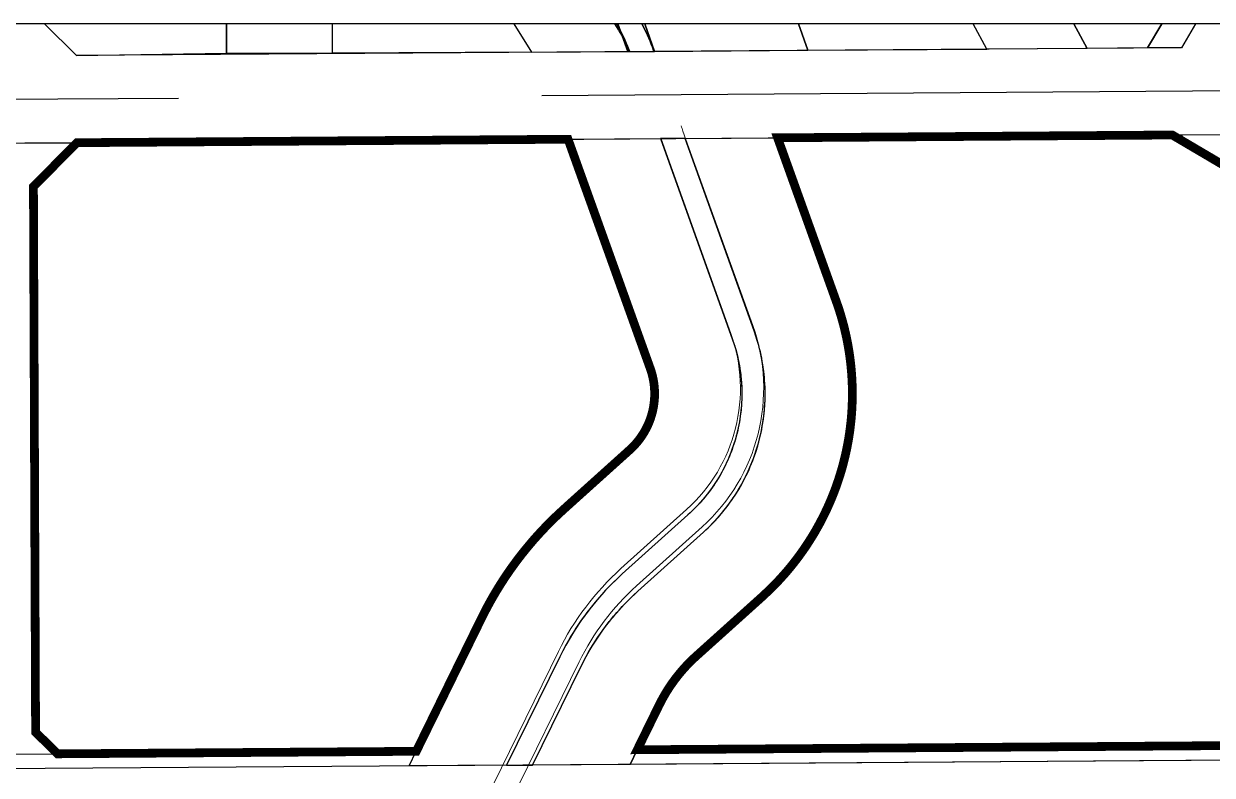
# Model space of a CAD drawing. Header units: inches. Extents: x 14633 to 228805, y -943 to 210487.
# Drawn here: x 217568.5 to 217977.3, y 207158.5 to 207416.8 of the extents above; entities that cross this region are included whole.
import ezdxf

# ---------------------------------------------------------------- set-up
doc = ezdxf.new("R2010")
doc.units = ezdxf.units.IN
doc.header["$LTSCALE"] = 10
doc.header["$MEASUREMENT"] = 0
doc.linetypes.add('CENTER', pattern=[2, 1.25, -0.25, 0.25, -0.25])
for name, color, linetype in [('110kV顺源线', 1, 'Continuous'), ('1河流-岸线', 4, 'Continuous'), ('1道路中线', 7, 'CENTER'), ('1道路红线', 7, 'Continuous'), ('B-C2', 220, 'Continuous'), ('B-E1', 151, 'Continuous'), ('B-G12', 102, 'Continuous'), ('B-R21', 51, 'Continuous'), ('B-R22', 21, 'Continuous'), ('bo', 1, 'Continuous'), ('Error_Layer', 7, 'Continuous')]:
    doc.layers.add(name, color=color, linetype=linetype)

msp = doc.modelspace()

# ---------------------------------------------------------------- linework, layer by layer
at = {"layer": '110kV顺源线', "color": 8}
msp.add_line((218880.82, 207416.82), (213834.82, 207416.82), dxfattribs=at)
at = {"layer": '1河流-岸线', "color": 8, "lineweight": 5}
for p, q in [((217795.24, 207379.93), (217819.24, 207313.03)), ((217811.71, 207310.33), (217787.71, 207377.23)), ((217773.9, 207229.48), (217796.47, 207249.8)), ((217801.82, 207243.85), (217779.25, 207223.53)), ((217723.82, 207142.75), (217752.39, 207201.01)), ((217759.58, 207197.49), (217728.89, 207134.92))]:
    msp.add_line(p, q, dxfattribs=at)
for points in [[(217772.81, 207416.82), (217776.27, 207407.26)], [(217785.41, 207407.33), (217782.11, 207416.77), (217782.1, 207416.82)]]:
    msp.add_lwpolyline(points, dxfattribs=at)
for centre, radius, start, end in [((217452.63, 207257.01), 364, 19.7377, 20.035), ((217759, 207291.42), 56, 311.9935, 19.7377), ((217759, 207291.42), 64, 311.9935, 19.7377), ((217836.79, 207159.62), 94, 131.9935, 153.8747), ((217836.79, 207159.62), 86, 131.9935, 153.8747)]:
    msp.add_arc(centre, radius, start, end, dxfattribs=at)
at = {"layer": '1道路中线', "color": 8, "ltscale": 50, "flags": 128}
msp.add_lwpolyline([(218371.72, 207396.44), (217371.75, 207389.42), (216861.57, 207386.19), (216471.75, 207385.72), (216292.14, 207385.51), (216285.16, 207385.56), (216278.18, 207385.74), (216271.2, 207386.03), (216264.23, 207386.45), (216257.27, 207386.99), (216250.32, 207387.65), (216243.38, 207388.43), (216236.46, 207389.34), (216229.56, 207390.36), (216222.67, 207391.5), (216215.8, 207392.77), (216208.96, 207394.15), (216202.14, 207395.65), (216195.35, 207397.28), (216188.59, 207399.02), (216181.86, 207400.87), (216175.17, 207402.85), (216168.51, 207404.94), (216158.71, 207408.25), (216134.39, 207416.82)], dxfattribs=at)
at = {"layer": '1道路红线', "color": 8}
for p, q in [((217586.68, 207405.93), (217575.67, 207416.82)), ((217971.52, 207416.82), (217966.68, 207408.6)), ((217966.68, 207408.6), (217586.68, 207405.93)), ((217411.8, 207374.7), (217586.8, 207375.93)), ((217586.8, 207375.93), (217982.98, 207378.71)), ((218095.63, 207164.43), (217540.15, 207160.53))]:
    msp.add_line(p, q, dxfattribs=at)
at = {"layer": 'B-C2', "color": 8}
for points in [[(217575.67, 207416.82), (217586.68, 207405.93), (217638.3, 207406.66), (217638.3, 207406.66), (217638.3, 207406.66), (217638.3, 207416.82)], [(217737.09, 207416.82), (217743.14, 207407.03), (217674.68, 207406.66), (217674.68, 207416.82)]]:
    msp.add_lwpolyline(points, dxfattribs=at)
at = {"layer": 'B-E1', "color": 8}
msp.add_lwpolyline([(217772.81, 207416.82), (217776.27, 207407.26), (217785.41, 207407.33), (217782.11, 207416.77), (217782.1, 207416.82)], dxfattribs=at)
msp.add_lwpolyline([(217819.73, 207311.22), (217795.98, 207377.4), (217787.5, 207377.34), (217788.19, 207375.41), (217812.2, 207308.51, -0.30451), (217796.95, 207247.98), (217774.38, 207227.66, 0.095766), (217752.87, 207199.19), (217734.58, 207161.9), (217743.53, 207161.96), (217760.06, 207195.67, -0.095766), (217779.73, 207221.72), (217802.31, 207242.04, 0.30451)], format="xyb", close=True, dxfattribs=at)
at = {"layer": 'B-G12', "color": 8}
for points in [[(217737.09, 207416.82), (217743.14, 207407.03), (217776.27, 207407.26), (217772.81, 207416.82)], [(217782.1, 207416.82), (217782.11, 207416.77), (217785.41, 207407.33), (217838.23, 207407.7), (217834.96, 207416.82)], [(217971.52, 207416.82), (217966.68, 207408.6), (217955.03, 207408.52), (217959.92, 207416.82)], [(218001.4, 207356.26), (217963.51, 207378.58), (217982.98, 207378.71)], [(218095.63, 207164.43), (217777.05, 207162.2), (217779.52, 207167.21), (218086.86, 207169.37)]]:
    msp.add_lwpolyline(points, dxfattribs=at)
for points in [[(217787.5, 207377.34), (217812.19, 207308.52), (217812.75, 207306.9), (217813.04, 207305.97), (217813.32, 207305.03), (217813.58, 207304.09), (217813.82, 207303.15), (217814.05, 207302.19), (217814.26, 207301.24), (217814.46, 207300.28), (217814.64, 207299.32), (217814.8, 207298.36), (217814.94, 207297.39), (217815.07, 207296.42), (217815.18, 207295.45), (217815.27, 207294.48), (217815.35, 207293.5), (217815.41, 207292.53), (217815.45, 207291.55), (217815.48, 207290.57), (217815.48, 207289.6), (217815.48, 207288.62), (217815.45, 207287.64), (217815.41, 207286.67), (217815.35, 207285.69), (217815.27, 207284.72), (217815.18, 207283.74), (217815.07, 207282.77), (217814.94, 207281.8), (217814.79, 207280.84), (217814.63, 207279.87), (217814.46, 207278.91), (217814.26, 207277.95), (217814.05, 207277), (217813.82, 207276.05), (217813.58, 207275.1), (217813.31, 207274.16), (217813.04, 207273.22), (217812.74, 207272.29), (217812.43, 207271.37), (217812.11, 207270.44), (217811.76, 207269.53), (217811.41, 207268.62), (217811.03, 207267.72), (217810.64, 207266.82), (217810.24, 207265.93), (217809.81, 207265.05), (217809.38, 207264.17), (217808.93, 207263.31), (217808.46, 207262.45), (217807.98, 207261.6), (217807.48, 207260.76), (217806.97, 207259.92), (217806.45, 207259.1), (217805.91, 207258.28), (217805.35, 207257.48), (217804.79, 207256.68), (217804.21, 207255.9), (217803.61, 207255.12), (217803, 207254.36), (217802.38, 207253.6), (217801.74, 207252.86), (217801.1, 207252.13), (217800.44, 207251.41), (217799.76, 207250.7), (217799.08, 207250), (217798.38, 207249.32), (217797.67, 207248.64), (217796.95, 207247.98), (217774.38, 207227.66), (217773.17, 207226.56), (217771.98, 207225.43), (217770.81, 207224.28), (217769.66, 207223.11), (217768.53, 207221.92), (217767.42, 207220.71), (217766.33, 207219.48), (217765.27, 207218.23), (217764.23, 207216.96), (217763.2, 207215.68), (217762.21, 207214.38), (217761.23, 207213.06), (217760.28, 207211.73), (217759.35, 207210.37), (217758.44, 207209.01), (217757.56, 207207.62), (217756.7, 207206.22), (217755.87, 207204.81), (217755.06, 207203.38), (217754.28, 207201.94), (217752.87, 207199.19), (217734.58, 207161.9), (217701.06, 207161.66), (217703.52, 207166.68), (217725.94, 207212.4), (217726.91, 207214.34), (217727.91, 207216.25), (217728.95, 207218.15), (217730.02, 207220.03), (217731.12, 207221.9), (217732.26, 207223.74), (217733.42, 207225.56), (217734.62, 207227.36), (217735.85, 207229.15), (217737.11, 207230.9), (217738.4, 207232.64), (217739.72, 207234.36), (217741.08, 207236.05), (217742.46, 207237.71), (217743.86, 207239.36), (217745.3, 207240.97), (217746.77, 207242.57), (217748.26, 207244.13), (217749.78, 207245.67), (217751.33, 207247.19), (217754.31, 207249.96), (217776.88, 207270.28), (217777.21, 207270.59), (217777.54, 207270.9), (217777.87, 207271.22), (217778.19, 207271.54), (217778.5, 207271.87), (217778.8, 207272.2), (217779.11, 207272.54), (217779.4, 207272.89), (217779.69, 207273.24), (217779.97, 207273.59), (217780.25, 207273.95), (217780.52, 207274.32), (217780.78, 207274.69), (217781.04, 207275.06), (217781.29, 207275.44), (217781.53, 207275.82), (217781.77, 207276.21), (217782, 207276.6), (217782.22, 207277), (217782.44, 207277.39), (217782.65, 207277.8), (217782.85, 207278.2), (217783.05, 207278.61), (217783.24, 207279.03), (217783.42, 207279.44), (217783.59, 207279.86), (217783.76, 207280.28), (217783.92, 207280.71), (217784.07, 207281.14), (217784.21, 207281.57), (217784.35, 207282), (217784.48, 207282.43), (217784.6, 207282.87), (217784.71, 207283.31), (217784.82, 207283.75), (217784.92, 207284.19), (217785.01, 207284.64), (217785.09, 207285.09), (217785.16, 207285.53), (217785.23, 207285.98), (217785.29, 207286.43), (217785.34, 207286.88), (217785.39, 207287.33), (217785.42, 207287.79), (217785.45, 207288.24), (217785.47, 207288.69), (217785.48, 207289.15), (217785.48, 207289.6), (217785.48, 207290.05), (217785.47, 207290.51), (217785.45, 207290.96), (217785.42, 207291.41), (217785.39, 207291.87), (217785.34, 207292.32), (217785.29, 207292.77), (217785.23, 207293.22), (217785.17, 207293.67), (217785.09, 207294.12), (217785.01, 207294.56), (217784.92, 207295.01), (217784.82, 207295.45), (217784.71, 207295.89), (217784.6, 207296.33), (217784.48, 207296.77), (217784.35, 207297.2), (217784.21, 207297.63), (217783.96, 207298.38), (217755.71, 207377.12)], [(217827.77, 207377.62), (217847.96, 207321.35), (217848.5, 207319.8), (217849.02, 207318.24), (217849.5, 207316.68), (217849.96, 207315.1), (217850.39, 207313.52), (217850.8, 207311.93), (217851.17, 207310.33), (217851.52, 207308.73), (217851.84, 207307.12), (217852.13, 207305.5), (217852.39, 207303.88), (217852.63, 207302.26), (217852.84, 207300.63), (217853.01, 207299), (217853.16, 207297.37), (217853.28, 207295.73), (217853.38, 207294.09), (217853.44, 207292.45), (217853.48, 207290.81), (217853.48, 207289.17), (217853.46, 207287.53), (217853.41, 207285.89), (217853.33, 207284.25), (217853.23, 207282.62), (217853.09, 207280.98), (217852.92, 207279.35), (217852.73, 207277.72), (217852.51, 207276.1), (217852.26, 207274.47), (217851.98, 207272.86), (217851.67, 207271.25), (217851.34, 207269.64), (217850.98, 207268.04), (217850.59, 207266.45), (217850.17, 207264.86), (217849.72, 207263.28), (217849.25, 207261.71), (217848.75, 207260.15), (217848.22, 207258.59), (217847.67, 207257.05), (217847.09, 207255.52), (217846.48, 207253.99), (217845.84, 207252.48), (217845.18, 207250.98), (217844.5, 207249.49), (217843.78, 207248.01), (217843.04, 207246.55), (217842.28, 207245.09), (217841.49, 207243.66), (217840.68, 207242.23), (217839.84, 207240.82), (217838.97, 207239.43), (217838.09, 207238.05), (217837.17, 207236.68), (217836.24, 207235.34), (217835.28, 207234), (217834.3, 207232.69), (217833.29, 207231.39), (217832.27, 207230.11), (217831.22, 207228.85), (217830.15, 207227.61), (217829.05, 207226.39), (217827.94, 207225.18), (217826.8, 207224), (217825.65, 207222.83), (217824.47, 207221.69), (217822.38, 207219.74), (217799.8, 207199.42), (217799.08, 207198.76), (217798.37, 207198.09), (217797.68, 207197.4), (217796.99, 207196.71), (217796.32, 207196), (217795.66, 207195.28), (217795.01, 207194.54), (217794.38, 207193.8), (217793.75, 207193.05), (217793.15, 207192.28), (217792.55, 207191.51), (217791.97, 207190.72), (217791.4, 207189.93), (217790.85, 207189.12), (217790.31, 207188.31), (217789.78, 207187.48), (217789.27, 207186.65), (217788.78, 207185.81), (217788.3, 207184.96), (217787.83, 207184.1), (217786.99, 207182.46), (217779.52, 207167.21), (217777.05, 207162.2), (217743.53, 207161.96), (217760.06, 207195.67), (217761.34, 207198.18), (217762.06, 207199.5), (217762.8, 207200.81), (217763.56, 207202.1), (217764.34, 207203.38), (217765.15, 207204.65), (217765.98, 207205.9), (217766.83, 207207.14), (217767.7, 207208.36), (217768.59, 207209.56), (217769.51, 207210.76), (217770.44, 207211.93), (217771.4, 207213.09), (217772.37, 207214.23), (217773.37, 207215.35), (217774.38, 207216.46), (217775.41, 207217.55), (217776.47, 207218.62), (217777.54, 207219.67), (217778.63, 207220.7), (217779.73, 207221.72), (217802.3, 207242.04), (217803.13, 207242.79), (217803.94, 207243.56), (217804.74, 207244.34), (217805.52, 207245.14), (217806.29, 207245.95), (217807.04, 207246.77), (217807.78, 207247.61), (217808.51, 207248.46), (217809.22, 207249.32), (217809.91, 207250.2), (217810.59, 207251.08), (217811.26, 207251.98), (217811.91, 207252.89), (217812.54, 207253.81), (217813.16, 207254.74), (217813.76, 207255.68), (217814.34, 207256.64), (217814.91, 207257.6), (217815.46, 207258.57), (217815.99, 207259.55), (217816.51, 207260.54), (217817, 207261.54), (217817.49, 207262.55), (217817.95, 207263.57), (217818.39, 207264.59), (217818.82, 207265.62), (217819.23, 207266.66), (217819.62, 207267.71), (217820, 207268.76), (217820.35, 207269.82), (217820.69, 207270.89), (217821, 207271.96), (217821.3, 207273.03), (217821.58, 207274.11), (217821.84, 207275.2), (217822.09, 207276.29), (217822.31, 207277.38), (217822.51, 207278.48), (217822.7, 207279.58), (217822.86, 207280.69), (217823.01, 207281.8), (217823.13, 207282.91), (217823.24, 207284.02), (217823.33, 207285.13), (217823.4, 207286.25), (217823.45, 207287.36), (217823.48, 207288.48), (217823.48, 207289.6), (217823.48, 207290.71), (217823.45, 207291.83), (217823.4, 207292.95), (217823.33, 207294.06), (217823.24, 207295.17), (217823.14, 207296.29), (217823.01, 207297.4), (217822.86, 207298.5), (217822.7, 207299.61), (217822.51, 207300.71), (217822.31, 207301.81), (217822.09, 207302.9), (217821.85, 207303.99), (217821.59, 207305.08), (217821.31, 207306.16), (217821.01, 207307.24), (217820.69, 207308.31), (217820.35, 207309.37), (217819.72, 207311.22), (217795.98, 207377.4)]]:
    msp.add_lwpolyline(points, close=True, dxfattribs=at)
at = {"layer": 'B-R21', "color": 8}
for points in [[(217545.13, 207165.57), (217580.13, 207165.81), (217703.52, 207166.68), (217725.94, 207212.4), (217726.91, 207214.34), (217727.91, 207216.25), (217728.95, 207218.15), (217730.02, 207220.03), (217731.12, 207221.9), (217732.26, 207223.74), (217733.42, 207225.56), (217734.62, 207227.36), (217735.85, 207229.15), (217737.11, 207230.9), (217738.4, 207232.64), (217739.72, 207234.36), (217741.08, 207236.05), (217742.46, 207237.71), (217743.86, 207239.36), (217745.3, 207240.97), (217746.77, 207242.57), (217748.26, 207244.13), (217749.78, 207245.67), (217751.33, 207247.19), (217754.31, 207249.96), (217776.88, 207270.28), (217777.21, 207270.59), (217777.54, 207270.9), (217777.87, 207271.22), (217778.19, 207271.54), (217778.5, 207271.87), (217778.8, 207272.2), (217779.11, 207272.54), (217779.4, 207272.89), (217779.69, 207273.24), (217779.97, 207273.59), (217780.25, 207273.95), (217780.52, 207274.32), (217780.78, 207274.69), (217781.04, 207275.06), (217781.29, 207275.44), (217781.53, 207275.82), (217781.77, 207276.21), (217782, 207276.6), (217782.22, 207277), (217782.44, 207277.39), (217782.65, 207277.8), (217782.85, 207278.2), (217783.05, 207278.61), (217783.24, 207279.03), (217783.42, 207279.44), (217783.59, 207279.86), (217783.76, 207280.28), (217783.92, 207280.71), (217784.07, 207281.14), (217784.21, 207281.57), (217784.35, 207282), (217784.48, 207282.43), (217784.6, 207282.87), (217784.71, 207283.31), (217784.82, 207283.75), (217784.92, 207284.19), (217785.01, 207284.64), (217785.09, 207285.09), (217785.16, 207285.53), (217785.23, 207285.98), (217785.29, 207286.43), (217785.34, 207286.88), (217785.39, 207287.33), (217785.42, 207287.79), (217785.45, 207288.24), (217785.47, 207288.69), (217785.48, 207289.15), (217785.48, 207289.6), (217785.48, 207290.05), (217785.47, 207290.51), (217785.45, 207290.96), (217785.42, 207291.41), (217785.39, 207291.87), (217785.34, 207292.32), (217785.29, 207292.77), (217785.23, 207293.22), (217785.17, 207293.67), (217785.09, 207294.12), (217785.01, 207294.56), (217784.92, 207295.01), (217784.82, 207295.45), (217784.71, 207295.89), (217784.6, 207296.33), (217784.48, 207296.77), (217784.35, 207297.2), (217784.21, 207297.63), (217783.96, 207298.38), (217755.71, 207377.12), (217586.8, 207375.93), (217425.97, 207374.8)], [(218086.86, 207169.37), (217779.52, 207167.21), (217786.99, 207182.46), (217787.83, 207184.1), (217788.3, 207184.96), (217788.78, 207185.81), (217789.27, 207186.65), (217789.78, 207187.48), (217790.31, 207188.31), (217790.85, 207189.12), (217791.4, 207189.93), (217791.97, 207190.72), (217792.55, 207191.51), (217793.15, 207192.28), (217793.75, 207193.05), (217794.38, 207193.8), (217795.01, 207194.54), (217795.66, 207195.28), (217796.32, 207196), (217796.99, 207196.71), (217797.68, 207197.4), (217798.37, 207198.09), (217799.08, 207198.76), (217799.8, 207199.42), (217822.38, 207219.74), (217824.47, 207221.69), (217825.65, 207222.83), (217826.8, 207224), (217827.94, 207225.18), (217829.05, 207226.39), (217830.15, 207227.61), (217831.22, 207228.85), (217832.27, 207230.11), (217833.29, 207231.39), (217834.3, 207232.69), (217835.28, 207234), (217836.24, 207235.34), (217837.17, 207236.68), (217838.09, 207238.05), (217838.97, 207239.43), (217839.84, 207240.82), (217840.68, 207242.23), (217841.49, 207243.66), (217842.28, 207245.09), (217843.04, 207246.55), (217843.78, 207248.01), (217844.5, 207249.49), (217845.18, 207250.98), (217845.84, 207252.48), (217846.48, 207253.99), (217847.09, 207255.52), (217847.67, 207257.05), (217848.22, 207258.59), (217848.75, 207260.15), (217849.25, 207261.71), (217849.72, 207263.28), (217850.17, 207264.86), (217850.59, 207266.45), (217850.98, 207268.04), (217851.34, 207269.64), (217851.67, 207271.25), (217851.98, 207272.86), (217852.26, 207274.47), (217852.51, 207276.1), (217852.73, 207277.72), (217852.92, 207279.35), (217853.09, 207280.98), (217853.23, 207282.62), (217853.33, 207284.25), (217853.41, 207285.89), (217853.46, 207287.53), (217853.48, 207289.17), (217853.48, 207290.81), (217853.44, 207292.45), (217853.38, 207294.09), (217853.28, 207295.73), (217853.16, 207297.37), (217853.01, 207299), (217852.84, 207300.63), (217852.63, 207302.26), (217852.39, 207303.88), (217852.13, 207305.5), (217851.84, 207307.12), (217851.52, 207308.73), (217851.17, 207310.33), (217850.8, 207311.93), (217850.39, 207313.52), (217849.96, 207315.1), (217849.5, 207316.68), (217849.02, 207318.24), (217848.5, 207319.8), (217847.96, 207321.35), (217827.77, 207377.62), (217963.51, 207378.58), (218001.4, 207356.26)]]:
    msp.add_lwpolyline(points, dxfattribs=at)
at = {"layer": 'B-R22', "color": 8}
for points in [[(217638.3, 207416.82), (217638.3, 207406.66), (217674.68, 207406.66), (217674.68, 207416.82)], [(217834.96, 207416.82), (217838.23, 207407.7), (217899.74, 207408.13), (217895.06, 207416.82)], [(217929.66, 207416.82), (217934.27, 207408.37), (217899.74, 207408.13), (217895.06, 207416.82)], [(217959.92, 207416.82), (217955.03, 207408.52), (217934.27, 207408.37), (217929.66, 207416.82)]]:
    msp.add_lwpolyline(points, dxfattribs=at)
at = {"layer": 'bo', "color": 8, "const_width": 3, "flags": 128}
msp.add_lwpolyline([(218086.86, 207169.37), (217779.52, 207167.21), (217779.52, 207167.21), (217786.99, 207182.46), (217786.99, 207182.46), (217787.83, 207184.1), (217787.83, 207184.1), (217788.3, 207184.96), (217788.3, 207184.96), (217788.78, 207185.81), (217788.78, 207185.81), (217789.27, 207186.65), (217789.27, 207186.65), (217789.78, 207187.48), (217789.78, 207187.48), (217790.31, 207188.31), (217790.31, 207188.31), (217790.85, 207189.12), (217790.85, 207189.12), (217791.4, 207189.93), (217791.4, 207189.93), (217791.97, 207190.72), (217791.97, 207190.72), (217792.55, 207191.51), (217792.55, 207191.51), (217793.15, 207192.28), (217793.15, 207192.28), (217793.75, 207193.05), (217793.75, 207193.05), (217794.38, 207193.8), (217794.38, 207193.8), (217795.01, 207194.54), (217795.01, 207194.54), (217795.66, 207195.28), (217795.66, 207195.28), (217796.32, 207196), (217796.32, 207196), (217796.99, 207196.71), (217796.99, 207196.71), (217797.68, 207197.4), (217797.68, 207197.4), (217798.37, 207198.09), (217798.37, 207198.09), (217799.08, 207198.76), (217799.08, 207198.76), (217799.8, 207199.42), (217799.8, 207199.42), (217822.38, 207219.74), (217822.38, 207219.74), (217824.47, 207221.69), (217824.47, 207221.69), (217825.65, 207222.83), (217825.65, 207222.83), (217826.8, 207224), (217826.8, 207224), (217827.94, 207225.18), (217827.94, 207225.18), (217829.05, 207226.39), (217829.05, 207226.39), (217830.15, 207227.61), (217830.15, 207227.61), (217831.22, 207228.85), (217831.22, 207228.85), (217832.27, 207230.11), (217832.27, 207230.11), (217833.29, 207231.39), (217833.29, 207231.39), (217834.3, 207232.69), (217834.3, 207232.69), (217835.28, 207234), (217835.28, 207234), (217836.24, 207235.34), (217836.24, 207235.34), (217837.17, 207236.68), (217837.17, 207236.68), (217838.09, 207238.05), (217838.09, 207238.05), (217838.97, 207239.43), (217838.97, 207239.43), (217839.84, 207240.82), (217839.84, 207240.82), (217840.68, 207242.23), (217840.68, 207242.23), (217841.49, 207243.66), (217841.49, 207243.66), (217842.28, 207245.09), (217842.28, 207245.09), (217843.04, 207246.55), (217843.04, 207246.55), (217843.78, 207248.01), (217843.78, 207248.01), (217844.5, 207249.49), (217844.5, 207249.49), (217845.18, 207250.98), (217845.18, 207250.98), (217845.84, 207252.48), (217845.84, 207252.48), (217846.48, 207253.99), (217846.48, 207253.99), (217847.09, 207255.52), (217847.09, 207255.52), (217847.67, 207257.05), (217847.67, 207257.05), (217848.22, 207258.59), (217848.22, 207258.59), (217848.75, 207260.15), (217848.75, 207260.15), (217849.25, 207261.71), (217849.25, 207261.71), (217849.72, 207263.28), (217849.72, 207263.28), (217850.17, 207264.86), (217850.17, 207264.86), (217850.59, 207266.45), (217850.59, 207266.45), (217850.98, 207268.04), (217850.98, 207268.04), (217851.34, 207269.64), (217851.34, 207269.64), (217851.67, 207271.25), (217851.67, 207271.25), (217851.98, 207272.86), (217851.98, 207272.86), (217852.26, 207274.47), (217852.26, 207274.47), (217852.51, 207276.1), (217852.51, 207276.1), (217852.73, 207277.72), (217852.73, 207277.72), (217852.92, 207279.35), (217852.92, 207279.35), (217853.09, 207280.98), (217853.09, 207280.98), (217853.23, 207282.62), (217853.23, 207282.62), (217853.33, 207284.25), (217853.33, 207284.25), (217853.41, 207285.89), (217853.41, 207285.89), (217853.46, 207287.53), (217853.46, 207287.53), (217853.48, 207289.17), (217853.48, 207289.17), (217853.48, 207290.81), (217853.48, 207290.81), (217853.44, 207292.45), (217853.44, 207292.45), (217853.38, 207294.09), (217853.38, 207294.09), (217853.28, 207295.73), (217853.28, 207295.73), (217853.16, 207297.37), (217853.16, 207297.37), (217853.01, 207299), (217853.01, 207299), (217852.84, 207300.63), (217852.84, 207300.63), (217852.63, 207302.26), (217852.63, 207302.26), (217852.39, 207303.88), (217852.39, 207303.88), (217852.13, 207305.5), (217852.13, 207305.5), (217851.84, 207307.12), (217851.84, 207307.12), (217851.52, 207308.73), (217851.52, 207308.73), (217851.17, 207310.33), (217851.17, 207310.33), (217850.8, 207311.93), (217850.8, 207311.93), (217850.39, 207313.52), (217850.39, 207313.52), (217849.96, 207315.1), (217849.96, 207315.1), (217849.5, 207316.68), (217849.5, 207316.68), (217849.02, 207318.24), (217849.02, 207318.24), (217848.5, 207319.8), (217848.5, 207319.8), (217847.96, 207321.35), (217847.96, 207321.35), (217827.77, 207377.62), (217827.77, 207377.62), (217963.51, 207378.58), (217963.51, 207378.58), (218001.4, 207356.26)], dxfattribs=at)
msp.add_lwpolyline([(217755.71, 207377.12), (217783.96, 207298.38), (217783.96, 207298.38), (217784.21, 207297.63), (217784.21, 207297.63), (217784.35, 207297.2), (217784.35, 207297.2), (217784.48, 207296.77), (217784.48, 207296.77), (217784.6, 207296.33), (217784.6, 207296.33), (217784.71, 207295.89), (217784.71, 207295.89), (217784.82, 207295.45), (217784.82, 207295.45), (217784.92, 207295.01), (217784.92, 207295.01), (217785.01, 207294.56), (217785.01, 207294.56), (217785.09, 207294.12), (217785.09, 207294.12), (217785.17, 207293.67), (217785.17, 207293.67), (217785.23, 207293.22), (217785.23, 207293.22), (217785.29, 207292.77), (217785.29, 207292.77), (217785.34, 207292.32), (217785.34, 207292.32), (217785.39, 207291.87), (217785.39, 207291.87), (217785.42, 207291.41), (217785.42, 207291.41), (217785.45, 207290.96), (217785.45, 207290.96), (217785.47, 207290.51), (217785.47, 207290.51), (217785.48, 207290.05), (217785.48, 207290.05), (217785.48, 207289.6), (217785.48, 207289.6), (217785.48, 207289.15), (217785.48, 207289.15), (217785.47, 207288.69), (217785.47, 207288.69), (217785.45, 207288.24), (217785.45, 207288.24), (217785.42, 207287.79), (217785.42, 207287.79), (217785.39, 207287.33), (217785.39, 207287.33), (217785.34, 207286.88), (217785.34, 207286.88), (217785.29, 207286.43), (217785.29, 207286.43), (217785.23, 207285.98), (217785.23, 207285.98), (217785.16, 207285.53), (217785.16, 207285.53), (217785.09, 207285.09), (217785.09, 207285.09), (217785.01, 207284.64), (217785.01, 207284.64), (217784.92, 207284.19), (217784.92, 207284.19), (217784.82, 207283.75), (217784.82, 207283.75), (217784.71, 207283.31), (217784.71, 207283.31), (217784.6, 207282.87), (217784.6, 207282.87), (217784.48, 207282.43), (217784.48, 207282.43), (217784.35, 207282), (217784.35, 207282), (217784.21, 207281.57), (217784.21, 207281.57), (217784.07, 207281.14), (217784.07, 207281.14), (217783.92, 207280.71), (217783.92, 207280.71), (217783.76, 207280.28), (217783.76, 207280.28), (217783.59, 207279.86), (217783.59, 207279.86), (217783.42, 207279.44), (217783.42, 207279.44), (217783.24, 207279.03), (217783.24, 207279.03), (217783.05, 207278.61), (217783.05, 207278.61), (217782.85, 207278.2), (217782.85, 207278.2), (217782.65, 207277.8), (217782.65, 207277.8), (217782.44, 207277.39), (217782.44, 207277.39), (217782.22, 207277), (217782.22, 207277), (217782, 207276.6), (217782, 207276.6), (217781.77, 207276.21), (217781.77, 207276.21), (217781.53, 207275.82), (217781.53, 207275.82), (217781.29, 207275.44), (217781.29, 207275.44), (217781.04, 207275.06), (217781.04, 207275.06), (217780.78, 207274.69), (217780.78, 207274.69), (217780.52, 207274.32), (217780.52, 207274.32), (217780.25, 207273.95), (217780.25, 207273.95), (217779.97, 207273.59), (217779.97, 207273.59), (217779.69, 207273.24), (217779.69, 207273.24), (217779.4, 207272.89), (217779.4, 207272.89), (217779.11, 207272.54), (217779.11, 207272.54), (217778.8, 207272.2), (217778.8, 207272.2), (217778.5, 207271.87), (217778.5, 207271.87), (217778.19, 207271.54), (217778.19, 207271.54), (217777.87, 207271.22), (217777.87, 207271.22), (217777.54, 207270.9), (217777.54, 207270.9), (217777.21, 207270.59), (217777.21, 207270.59), (217776.88, 207270.28), (217776.88, 207270.28), (217754.31, 207249.96), (217754.31, 207249.96), (217751.33, 207247.19), (217751.33, 207247.19), (217749.78, 207245.67), (217749.78, 207245.67), (217748.26, 207244.13), (217748.26, 207244.13), (217746.77, 207242.57), (217746.77, 207242.57), (217745.3, 207240.97), (217745.3, 207240.97), (217743.86, 207239.36), (217743.86, 207239.36), (217742.46, 207237.71), (217742.46, 207237.71), (217741.08, 207236.05), (217741.08, 207236.05), (217739.72, 207234.36), (217739.72, 207234.36), (217738.4, 207232.64), (217738.4, 207232.64), (217737.11, 207230.9), (217737.11, 207230.9), (217735.85, 207229.15), (217735.85, 207229.15), (217734.62, 207227.36), (217734.62, 207227.36), (217733.42, 207225.56), (217733.42, 207225.56), (217732.26, 207223.74), (217732.26, 207223.74), (217731.12, 207221.9), (217731.12, 207221.9), (217730.02, 207220.03), (217730.02, 207220.03), (217728.95, 207218.15), (217728.95, 207218.15), (217727.91, 207216.25), (217727.91, 207216.25), (217726.91, 207214.34), (217726.91, 207214.34), (217725.94, 207212.4), (217725.94, 207212.4), (217703.52, 207166.68), (217703.52, 207166.68), (217580.13, 207165.81), (217580.13, 207165.81), (217572.6, 207173.26), (217572.6, 207173.26), (217571.86, 207360.83), (217571.86, 207360.83), (217586.8, 207375.93), (217586.8, 207375.93), (217755.71, 207377.12)], close=True, dxfattribs=at)
at = {"layer": 'Error_Layer', "color": 8}
for points in [[(217575.67, 207416.82), (217586.68, 207405.93), (217638.3, 207406.66), (217638.3, 207406.66), (217638.3, 207406.66), (217638.3, 207416.82)], [(217638.3, 207416.82), (217638.3, 207406.66), (217674.68, 207406.66), (217674.68, 207416.82)], [(217737.09, 207416.82), (217743.14, 207407.03), (217674.68, 207406.66), (217674.68, 207416.82)], [(217781.05, 207416.82), (217781.27, 207416.43), (217781.72, 207415.59), (217782.15, 207414.76), (217782.57, 207413.91), (217782.97, 207413.06), (217783.35, 207412.2), (217783.73, 207411.33), (217784.08, 207410.46), (217784.74, 207408.72), (217785.24, 207407.32), (217838.23, 207407.7), (217834.96, 207416.82)], [(217834.96, 207416.82), (217838.23, 207407.7), (217899.74, 207408.13), (217895.06, 207416.82)], [(217929.66, 207416.82), (217934.27, 207408.37), (217899.74, 207408.13), (217895.06, 207416.82)], [(217959.92, 207416.82), (217955.03, 207408.52), (217934.27, 207408.37), (217929.66, 207416.82)], [(217971.52, 207416.82), (217966.68, 207408.6), (217955.03, 207408.52), (217959.92, 207416.82)], [(217545.13, 207165.57), (217580.13, 207165.81), (217703.52, 207166.68), (217725.94, 207212.4), (217726.91, 207214.34), (217727.91, 207216.25), (217728.95, 207218.15), (217730.02, 207220.03), (217731.12, 207221.9), (217732.26, 207223.74), (217733.42, 207225.56), (217734.62, 207227.36), (217735.85, 207229.15), (217737.11, 207230.9), (217738.4, 207232.64), (217739.72, 207234.36), (217741.08, 207236.05), (217742.46, 207237.71), (217743.86, 207239.36), (217745.3, 207240.97), (217746.77, 207242.57), (217748.26, 207244.13), (217749.78, 207245.67), (217751.33, 207247.19), (217754.31, 207249.96), (217776.88, 207270.28), (217777.21, 207270.59), (217777.54, 207270.9), (217777.87, 207271.22), (217778.19, 207271.54), (217778.5, 207271.87), (217778.8, 207272.2), (217779.11, 207272.54), (217779.4, 207272.89), (217779.69, 207273.24), (217779.97, 207273.59), (217780.25, 207273.95), (217780.52, 207274.32), (217780.78, 207274.69), (217781.04, 207275.06), (217781.29, 207275.44), (217781.53, 207275.82), (217781.77, 207276.21), (217782, 207276.6), (217782.22, 207277), (217782.44, 207277.39), (217782.65, 207277.8), (217782.85, 207278.2), (217783.05, 207278.61), (217783.24, 207279.03), (217783.42, 207279.44), (217783.59, 207279.86), (217783.76, 207280.28), (217783.92, 207280.71), (217784.07, 207281.14), (217784.21, 207281.57), (217784.35, 207282), (217784.48, 207282.43), (217784.6, 207282.87), (217784.71, 207283.31), (217784.82, 207283.75), (217784.92, 207284.19), (217785.01, 207284.64), (217785.09, 207285.09), (217785.16, 207285.53), (217785.23, 207285.98), (217785.29, 207286.43), (217785.34, 207286.88), (217785.39, 207287.33), (217785.42, 207287.79), (217785.45, 207288.24), (217785.47, 207288.69), (217785.48, 207289.15), (217785.48, 207289.6), (217785.48, 207290.05), (217785.47, 207290.51), (217785.45, 207290.96), (217785.42, 207291.41), (217785.39, 207291.87), (217785.34, 207292.32), (217785.29, 207292.77), (217785.23, 207293.22), (217785.17, 207293.67), (217785.09, 207294.12), (217785.01, 207294.56), (217784.92, 207295.01), (217784.82, 207295.45), (217784.71, 207295.89), (217784.6, 207296.33), (217784.48, 207296.77), (217784.35, 207297.2), (217784.21, 207297.63), (217783.96, 207298.38), (217755.71, 207377.12), (217586.8, 207375.93), (217425.97, 207374.8)], [(218086.86, 207169.37), (217779.52, 207167.21), (217786.99, 207182.46), (217787.83, 207184.1), (217788.3, 207184.96), (217788.78, 207185.81), (217789.27, 207186.65), (217789.78, 207187.48), (217790.31, 207188.31), (217790.85, 207189.12), (217791.4, 207189.93), (217791.97, 207190.72), (217792.55, 207191.51), (217793.15, 207192.28), (217793.75, 207193.05), (217794.38, 207193.8), (217795.01, 207194.54), (217795.66, 207195.28), (217796.32, 207196), (217796.99, 207196.71), (217797.68, 207197.4), (217798.37, 207198.09), (217799.08, 207198.76), (217799.8, 207199.42), (217822.38, 207219.74), (217824.47, 207221.69), (217825.65, 207222.83), (217826.8, 207224), (217827.94, 207225.18), (217829.05, 207226.39), (217830.15, 207227.61), (217831.22, 207228.85), (217832.27, 207230.11), (217833.29, 207231.39), (217834.3, 207232.69), (217835.28, 207234), (217836.24, 207235.34), (217837.17, 207236.68), (217838.09, 207238.05), (217838.97, 207239.43), (217839.84, 207240.82), (217840.68, 207242.23), (217841.49, 207243.66), (217842.28, 207245.09), (217843.04, 207246.55), (217843.78, 207248.01), (217844.5, 207249.49), (217845.18, 207250.98), (217845.84, 207252.48), (217846.48, 207253.99), (217847.09, 207255.52), (217847.67, 207257.05), (217848.22, 207258.59), (217848.75, 207260.15), (217849.25, 207261.71), (217849.72, 207263.28), (217850.17, 207264.86), (217850.59, 207266.45), (217850.98, 207268.04), (217851.34, 207269.64), (217851.67, 207271.25), (217851.98, 207272.86), (217852.26, 207274.47), (217852.51, 207276.1), (217852.73, 207277.72), (217852.92, 207279.35), (217853.09, 207280.98), (217853.23, 207282.62), (217853.33, 207284.25), (217853.41, 207285.89), (217853.46, 207287.53), (217853.48, 207289.17), (217853.48, 207290.81), (217853.44, 207292.45), (217853.38, 207294.09), (217853.28, 207295.73), (217853.16, 207297.37), (217853.01, 207299), (217852.84, 207300.63), (217852.63, 207302.26), (217852.39, 207303.88), (217852.13, 207305.5), (217851.84, 207307.12), (217851.52, 207308.73), (217851.17, 207310.33), (217850.8, 207311.93), (217850.39, 207313.52), (217849.96, 207315.1), (217849.5, 207316.68), (217849.02, 207318.24), (217848.5, 207319.8), (217847.96, 207321.35), (217827.77, 207377.62), (217963.51, 207378.58), (218001.4, 207356.26)], [(218001.4, 207356.26), (217963.51, 207378.58), (217982.98, 207378.71)], [(218095.63, 207164.43), (217777.05, 207162.2), (217779.52, 207167.21), (218086.86, 207169.37)]]:
    msp.add_lwpolyline(points, dxfattribs=at)
for points in [[(217737.09, 207416.82), (217741.07, 207410.39), (217743.14, 207407.03), (217776.94, 207407.27), (217776.73, 207407.83, 0.052297), (217772.57, 207416.48), (217772.36, 207416.82)], [(217771.71, 207416.82), (217773.04, 207414.66, -0.04504), (217776.74, 207407.26), (217785.24, 207407.32), (217784.74, 207408.72, 0.041274), (217781.05, 207416.82)]]:
    msp.add_lwpolyline(points, format="xyb", dxfattribs=at)
for points in [[(217787.5, 207377.34), (217812.19, 207308.52), (217812.75, 207306.9), (217813.04, 207305.97), (217813.32, 207305.03), (217813.58, 207304.09), (217813.82, 207303.15), (217814.05, 207302.19), (217814.26, 207301.24), (217814.46, 207300.28), (217814.64, 207299.32), (217814.8, 207298.36), (217814.94, 207297.39), (217815.07, 207296.42), (217815.18, 207295.45), (217815.27, 207294.48), (217815.35, 207293.5), (217815.41, 207292.53), (217815.45, 207291.55), (217815.48, 207290.57), (217815.48, 207289.6), (217815.48, 207288.62), (217815.45, 207287.64), (217815.41, 207286.67), (217815.35, 207285.69), (217815.27, 207284.72), (217815.18, 207283.74), (217815.07, 207282.77), (217814.94, 207281.8), (217814.79, 207280.84), (217814.63, 207279.87), (217814.46, 207278.91), (217814.26, 207277.95), (217814.05, 207277), (217813.82, 207276.05), (217813.58, 207275.1), (217813.31, 207274.16), (217813.04, 207273.22), (217812.74, 207272.29), (217812.43, 207271.37), (217812.11, 207270.44), (217811.76, 207269.53), (217811.41, 207268.62), (217811.03, 207267.72), (217810.64, 207266.82), (217810.24, 207265.93), (217809.81, 207265.05), (217809.38, 207264.17), (217808.93, 207263.31), (217808.46, 207262.45), (217807.98, 207261.6), (217807.48, 207260.76), (217806.97, 207259.92), (217806.45, 207259.1), (217805.91, 207258.28), (217805.35, 207257.48), (217804.79, 207256.68), (217804.21, 207255.9), (217803.61, 207255.12), (217803, 207254.36), (217802.38, 207253.6), (217801.74, 207252.86), (217801.1, 207252.13), (217800.44, 207251.41), (217799.76, 207250.7), (217799.08, 207250), (217798.38, 207249.32), (217797.67, 207248.64), (217796.95, 207247.98), (217774.38, 207227.66), (217773.17, 207226.56), (217771.98, 207225.43), (217770.81, 207224.28), (217769.66, 207223.11), (217768.53, 207221.92), (217767.42, 207220.71), (217766.33, 207219.48), (217765.27, 207218.23), (217764.23, 207216.96), (217763.2, 207215.68), (217762.21, 207214.38), (217761.23, 207213.06), (217760.28, 207211.73), (217759.35, 207210.37), (217758.44, 207209.01), (217757.56, 207207.62), (217756.7, 207206.22), (217755.87, 207204.81), (217755.06, 207203.38), (217754.28, 207201.94), (217752.87, 207199.19), (217734.58, 207161.9), (217701.06, 207161.66), (217703.52, 207166.68), (217725.94, 207212.4), (217726.91, 207214.34), (217727.91, 207216.25), (217728.95, 207218.15), (217730.02, 207220.03), (217731.12, 207221.9), (217732.26, 207223.74), (217733.42, 207225.56), (217734.62, 207227.36), (217735.85, 207229.15), (217737.11, 207230.9), (217738.4, 207232.64), (217739.72, 207234.36), (217741.08, 207236.05), (217742.46, 207237.71), (217743.86, 207239.36), (217745.3, 207240.97), (217746.77, 207242.57), (217748.26, 207244.13), (217749.78, 207245.67), (217751.33, 207247.19), (217754.31, 207249.96), (217776.88, 207270.28), (217777.21, 207270.59), (217777.54, 207270.9), (217777.87, 207271.22), (217778.19, 207271.54), (217778.5, 207271.87), (217778.8, 207272.2), (217779.11, 207272.54), (217779.4, 207272.89), (217779.69, 207273.24), (217779.97, 207273.59), (217780.25, 207273.95), (217780.52, 207274.32), (217780.78, 207274.69), (217781.04, 207275.06), (217781.29, 207275.44), (217781.53, 207275.82), (217781.77, 207276.21), (217782, 207276.6), (217782.22, 207277), (217782.44, 207277.39), (217782.65, 207277.8), (217782.85, 207278.2), (217783.05, 207278.61), (217783.24, 207279.03), (217783.42, 207279.44), (217783.59, 207279.86), (217783.76, 207280.28), (217783.92, 207280.71), (217784.07, 207281.14), (217784.21, 207281.57), (217784.35, 207282), (217784.48, 207282.43), (217784.6, 207282.87), (217784.71, 207283.31), (217784.82, 207283.75), (217784.92, 207284.19), (217785.01, 207284.64), (217785.09, 207285.09), (217785.16, 207285.53), (217785.23, 207285.98), (217785.29, 207286.43), (217785.34, 207286.88), (217785.39, 207287.33), (217785.42, 207287.79), (217785.45, 207288.24), (217785.47, 207288.69), (217785.48, 207289.15), (217785.48, 207289.6), (217785.48, 207290.05), (217785.47, 207290.51), (217785.45, 207290.96), (217785.42, 207291.41), (217785.39, 207291.87), (217785.34, 207292.32), (217785.29, 207292.77), (217785.23, 207293.22), (217785.17, 207293.67), (217785.09, 207294.12), (217785.01, 207294.56), (217784.92, 207295.01), (217784.82, 207295.45), (217784.71, 207295.89), (217784.6, 207296.33), (217784.48, 207296.77), (217784.35, 207297.2), (217784.21, 207297.63), (217783.96, 207298.38), (217755.71, 207377.12)], [(217827.77, 207377.62), (217847.96, 207321.35), (217848.5, 207319.8), (217849.02, 207318.24), (217849.5, 207316.68), (217849.96, 207315.1), (217850.39, 207313.52), (217850.8, 207311.93), (217851.17, 207310.33), (217851.52, 207308.73), (217851.84, 207307.12), (217852.13, 207305.5), (217852.39, 207303.88), (217852.63, 207302.26), (217852.84, 207300.63), (217853.01, 207299), (217853.16, 207297.37), (217853.28, 207295.73), (217853.38, 207294.09), (217853.44, 207292.45), (217853.48, 207290.81), (217853.48, 207289.17), (217853.46, 207287.53), (217853.41, 207285.89), (217853.33, 207284.25), (217853.23, 207282.62), (217853.09, 207280.98), (217852.92, 207279.35), (217852.73, 207277.72), (217852.51, 207276.1), (217852.26, 207274.47), (217851.98, 207272.86), (217851.67, 207271.25), (217851.34, 207269.64), (217850.98, 207268.04), (217850.59, 207266.45), (217850.17, 207264.86), (217849.72, 207263.28), (217849.25, 207261.71), (217848.75, 207260.15), (217848.22, 207258.59), (217847.67, 207257.05), (217847.09, 207255.52), (217846.48, 207253.99), (217845.84, 207252.48), (217845.18, 207250.98), (217844.5, 207249.49), (217843.78, 207248.01), (217843.04, 207246.55), (217842.28, 207245.09), (217841.49, 207243.66), (217840.68, 207242.23), (217839.84, 207240.82), (217838.97, 207239.43), (217838.09, 207238.05), (217837.17, 207236.68), (217836.24, 207235.34), (217835.28, 207234), (217834.3, 207232.69), (217833.29, 207231.39), (217832.27, 207230.11), (217831.22, 207228.85), (217830.15, 207227.61), (217829.05, 207226.39), (217827.94, 207225.18), (217826.8, 207224), (217825.65, 207222.83), (217824.47, 207221.69), (217822.38, 207219.74), (217799.8, 207199.42), (217799.08, 207198.76), (217798.37, 207198.09), (217797.68, 207197.4), (217796.99, 207196.71), (217796.32, 207196), (217795.66, 207195.28), (217795.01, 207194.54), (217794.38, 207193.8), (217793.75, 207193.05), (217793.15, 207192.28), (217792.55, 207191.51), (217791.97, 207190.72), (217791.4, 207189.93), (217790.85, 207189.12), (217790.31, 207188.31), (217789.78, 207187.48), (217789.27, 207186.65), (217788.78, 207185.81), (217788.3, 207184.96), (217787.83, 207184.1), (217786.99, 207182.46), (217779.52, 207167.21), (217777.05, 207162.2), (217743.53, 207161.96), (217760.06, 207195.67), (217761.34, 207198.18), (217762.06, 207199.5), (217762.8, 207200.81), (217763.56, 207202.1), (217764.34, 207203.38), (217765.15, 207204.65), (217765.98, 207205.9), (217766.83, 207207.14), (217767.7, 207208.36), (217768.59, 207209.56), (217769.51, 207210.76), (217770.44, 207211.93), (217771.4, 207213.09), (217772.37, 207214.23), (217773.37, 207215.35), (217774.38, 207216.46), (217775.41, 207217.55), (217776.47, 207218.62), (217777.54, 207219.67), (217778.63, 207220.7), (217779.73, 207221.72), (217802.3, 207242.04), (217803.13, 207242.79), (217803.94, 207243.56), (217804.74, 207244.34), (217805.52, 207245.14), (217806.29, 207245.95), (217807.04, 207246.77), (217807.78, 207247.61), (217808.51, 207248.46), (217809.22, 207249.32), (217809.91, 207250.2), (217810.59, 207251.08), (217811.26, 207251.98), (217811.91, 207252.89), (217812.54, 207253.81), (217813.16, 207254.74), (217813.76, 207255.68), (217814.34, 207256.64), (217814.91, 207257.6), (217815.46, 207258.57), (217815.99, 207259.55), (217816.51, 207260.54), (217817, 207261.54), (217817.49, 207262.55), (217817.95, 207263.57), (217818.39, 207264.59), (217818.82, 207265.62), (217819.23, 207266.66), (217819.62, 207267.71), (217820, 207268.76), (217820.35, 207269.82), (217820.69, 207270.89), (217821, 207271.96), (217821.3, 207273.03), (217821.58, 207274.11), (217821.84, 207275.2), (217822.09, 207276.29), (217822.31, 207277.38), (217822.51, 207278.48), (217822.7, 207279.58), (217822.86, 207280.69), (217823.01, 207281.8), (217823.13, 207282.91), (217823.24, 207284.02), (217823.33, 207285.13), (217823.4, 207286.25), (217823.45, 207287.36), (217823.48, 207288.48), (217823.48, 207289.6), (217823.48, 207290.71), (217823.45, 207291.83), (217823.4, 207292.95), (217823.33, 207294.06), (217823.24, 207295.17), (217823.14, 207296.29), (217823.01, 207297.4), (217822.86, 207298.5), (217822.7, 207299.61), (217822.51, 207300.71), (217822.31, 207301.81), (217822.09, 207302.9), (217821.85, 207303.99), (217821.59, 207305.08), (217821.31, 207306.16), (217821.01, 207307.24), (217820.69, 207308.31), (217820.35, 207309.37), (217819.72, 207311.22), (217795.98, 207377.4)]]:
    msp.add_lwpolyline(points, close=True, dxfattribs=at)
msp.add_lwpolyline([(217819.73, 207311.22), (217795.98, 207377.4), (217787.5, 207377.34), (217788.19, 207375.41), (217812.2, 207308.51, -0.30451), (217796.95, 207247.98), (217774.38, 207227.66, 0.095766), (217752.87, 207199.19), (217734.58, 207161.9), (217743.53, 207161.96), (217760.06, 207195.67, -0.095766), (217779.73, 207221.72), (217802.31, 207242.04, 0.30451)], format="xyb", close=True, dxfattribs=at)

doc.saveas('drawing.dxf')
